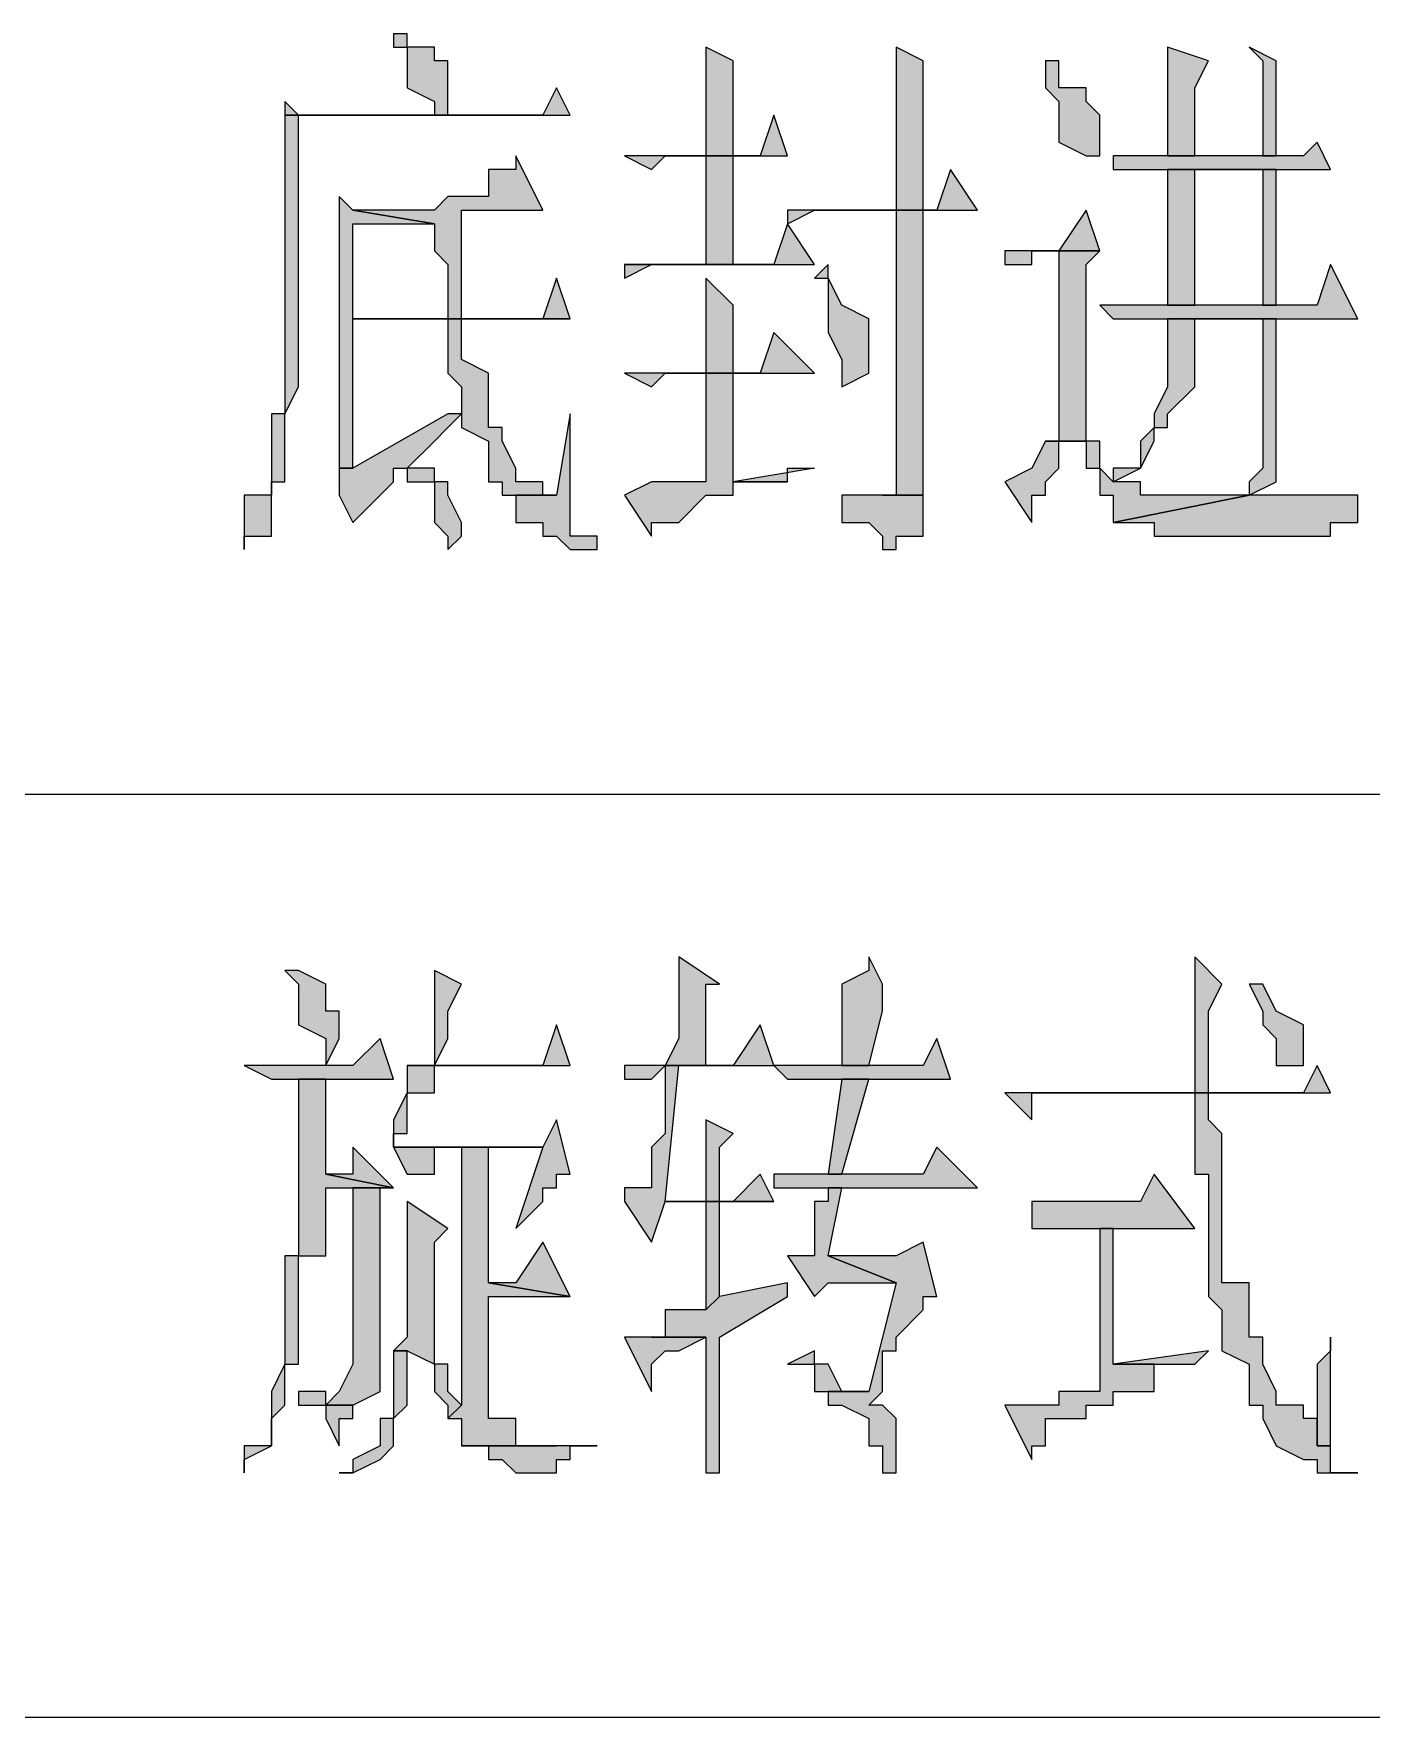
# Model space of a CAD drawing. Header units: millimetres. Extents: x 20 to 821, y 1 to 1134.
# Drawn here: x 585.09 to 602.82, y 715.82 to 738.14 of the extents above; entities that cross this region are included whole.
import ezdxf

# ---------------------------------------------------------------- set-up
doc = ezdxf.new("R2010")
doc.units = ezdxf.units.MM
doc.layers.add('1', color=7, linetype='Continuous')

msp = doc.modelspace()

# ---------------------------------------------------------------- hatches: boundary and pattern name
h = msp.add_hatch(color=0)
h.dxf.hatch_style = 2
h.paths.add_polyline_path([(589.86, 738.141732), (589.86, 737.961732), (590.04, 737.961732), (590.04, 737.421732), (590.4, 737.241732), (590.4, 737.061732), (588.6, 737.061732), (590.58, 737.061732), (590.58, 737.241732), (590.58, 737.781732), (590.4, 737.781732), (590.4, 737.961732), (590.04, 737.961732), (590.04, 738.141732)])
h = msp.add_hatch(color=0)
h.dxf.hatch_style = 2
h.paths.add_polyline_path([(594, 737.961732), (594, 736.521732), (594.36, 736.521732), (594.36, 737.781732)])
h = msp.add_hatch(color=0)
h.dxf.hatch_style = 2
h.paths.add_polyline_path([(596.52, 737.961732), (596.52, 735.801732), (596.88, 735.801732), (596.88, 737.781732)])
h = msp.add_hatch(color=0)
h.dxf.hatch_style = 2
h.paths.add_polyline_path([(600.12, 737.961732), (600.12, 736.521732), (600.48, 736.521732), (600.48, 737.421732), (600.66, 737.781732)])
h = msp.add_hatch(color=0)
h.dxf.hatch_style = 2
h.paths.add_polyline_path([(601.2, 737.961732), (601.38, 737.781732), (601.38, 736.521732), (601.56, 736.521732), (601.56, 737.781732)])
h = msp.add_hatch(color=0)
h.dxf.hatch_style = 2
h.paths.add_polyline_path([(598.5, 737.781732), (598.5, 737.421732), (598.68, 737.241732), (598.68, 736.701732), (599.04, 736.521732), (599.22, 736.521732), (599.22, 736.701732), (599.22, 737.061732), (599.04, 737.241732), (599.04, 737.421732), (598.68, 737.421732), (598.68, 737.781732)])
h = msp.add_hatch(color=0)
h.dxf.hatch_style = 2
h.paths.add_polyline_path([(592.02, 737.421732), (591.84, 737.061732), (588.42, 737.061732), (588.42, 736.701732), (588.42, 733.101732), (588.24, 733.101732), (588.24, 732.021732), (587.88, 732.021732), (587.88, 731.301732), (587.88, 731.481732), (588.24, 731.481732), (588.24, 731.661732), (588.24, 732.201732), (588.42, 732.201732), (588.42, 733.101732), (588.6, 733.461732), (588.6, 737.061732), (592.2, 737.061732)])
h = msp.add_hatch(color=0)
h.dxf.hatch_style = 2
h.paths.add_polyline_path([(588.42, 737.241732), (588.42, 737.061732), (590.58, 737.061732), (588.6, 737.061732)])
h = msp.add_hatch(color=0)
h.dxf.hatch_style = 2
h.paths.add_polyline_path([(594.9, 737.061732), (594.72, 736.521732), (592.92, 736.521732), (593.28, 736.341732), (593.46, 736.521732), (595.08, 736.521732)])
h = msp.add_hatch(color=0)
h.dxf.hatch_style = 2
h.paths.add_polyline_path([(602.1, 736.701732), (601.92, 736.521732), (599.4, 736.521732), (599.4, 736.341732), (602.28, 736.341732)])
h = msp.add_hatch(color=0)
h.dxf.hatch_style = 2
h.paths.add_polyline_path([(591.48, 736.521732), (591.48, 736.341732), (591.3, 736.341732), (591.12, 736.341732), (591.12, 735.981732), (590.58, 735.981732), (590.4, 735.801732), (589.32, 735.801732), (590.4, 735.621732), (590.4, 735.261732), (590.58, 735.081732), (590.58, 734.361732), (589.32, 734.361732), (590.76, 734.361732), (590.76, 734.541732), (590.76, 735.801732), (591.12, 735.801732), (591.84, 735.801732)])
h = msp.add_hatch(color=0)
h.dxf.hatch_style = 2
h.paths.add_polyline_path([(594, 735.081732), (594.36, 735.081732), (594.36, 736.521732), (594, 736.521732)])
h = msp.add_hatch(color=0)
h.dxf.hatch_style = 2
h.paths.add_polyline_path([(597.24, 736.341732), (597.06, 735.801732), (595.08, 735.801732), (595.08, 735.621732), (595.44, 735.801732), (597.6, 735.801732)])
h = msp.add_hatch(color=0)
h.dxf.hatch_style = 2
h.paths.add_polyline_path([(600.12, 736.341732), (600.12, 734.541732), (600.48, 734.541732), (600.48, 736.341732), (601.38, 736.341732)])
h = msp.add_hatch(color=0)
h.dxf.hatch_style = 2
h.paths.add_polyline_path([(601.56, 736.341732), (600.12, 736.341732), (601.38, 736.341732), (601.38, 734.541732), (601.56, 734.541732)])
h = msp.add_hatch(color=0)
h.dxf.hatch_style = 2
h.paths.add_polyline_path([(589.14, 735.981732), (589.14, 732.381732), (589.32, 732.381732), (589.32, 734.361732), (590.58, 734.361732), (592.2, 734.361732), (590.76, 734.361732), (589.32, 734.361732), (589.32, 735.621732), (590.4, 735.621732), (589.32, 735.801732)])
h = msp.add_hatch(color=0)
h.dxf.hatch_style = 2
h.paths.add_polyline_path([(596.88, 735.801732), (596.52, 735.801732), (596.52, 732.201732), (596.52, 732.021732), (596.34, 732.021732), (596.88, 732.021732)])
h = msp.add_hatch(color=0)
h.dxf.hatch_style = 2
h.paths.add_polyline_path([(599.04, 735.801732), (598.68, 735.261732), (597.96, 735.261732), (597.96, 735.081732), (598.32, 735.081732), (598.32, 735.261732), (599.22, 735.261732)])
h = msp.add_hatch(color=0)
h.dxf.hatch_style = 2
h.paths.add_polyline_path([(595.08, 735.621732), (594.9, 735.081732), (592.92, 735.081732), (593.46, 735.081732), (595.44, 735.081732)])
h = msp.add_hatch(color=0)
h.dxf.hatch_style = 2
h.paths.add_polyline_path([(599.22, 735.261732), (598.68, 735.261732), (598.68, 732.921732), (598.68, 732.741732), (598.5, 732.741732), (599.04, 732.741732), (599.04, 732.381732), (599.22, 732.381732), (599.22, 732.201732), (599.22, 732.021732), (599.4, 732.021732), (599.4, 731.661732), (601.2, 732.021732), (600.12, 732.021732), (599.76, 732.021732), (599.76, 732.201732), (599.4, 732.201732), (599.22, 732.381732), (599.22, 732.741732), (599.04, 732.741732), (599.04, 735.081732)])
h = msp.add_hatch(color=0)
h.dxf.hatch_style = 2
h.paths.add_polyline_path([(592.92, 735.081732), (592.92, 734.901732), (593.28, 735.081732), (593.46, 735.081732)])
h = msp.add_hatch(color=0)
h.dxf.hatch_style = 2
h.paths.add_polyline_path([(595.62, 735.081732), (595.44, 734.901732), (595.62, 734.901732), (595.62, 734.541732), (595.62, 734.181732), (595.8, 733.821732), (595.8, 733.461732), (596.16, 733.641732), (596.16, 734.361732), (595.8, 734.541732), (595.62, 734.901732)])
h = msp.add_hatch(color=0)
h.dxf.hatch_style = 2
h.paths.add_polyline_path([(602.28, 735.081732), (602.1, 734.541732), (599.22, 734.541732), (599.4, 734.361732), (602.64, 734.361732)])
h = msp.add_hatch(color=0)
h.dxf.hatch_style = 2
h.paths.add_polyline_path([(592.02, 734.901732), (591.84, 734.361732), (590.76, 734.361732), (592.2, 734.361732)])
h = msp.add_hatch(color=0)
h.dxf.hatch_style = 2
h.paths.add_polyline_path([(594, 734.901732), (594, 733.641732), (594.36, 733.641732), (594.36, 734.541732)])
h = msp.add_hatch(color=0)
h.dxf.hatch_style = 2
h.paths.add_polyline_path([(590.76, 734.361732), (590.58, 734.361732), (590.58, 734.181732), (590.58, 733.641732), (590.76, 733.461732), (590.76, 732.921732), (591.12, 732.741732), (591.12, 732.201732), (591.3, 732.201732), (591.3, 732.021732), (591.48, 732.021732), (592.02, 732.021732), (591.84, 732.021732), (591.84, 732.201732), (591.48, 732.201732), (591.48, 732.381732), (591.3, 732.741732), (591.3, 732.921732), (591.12, 732.921732), (591.12, 733.641732), (590.76, 733.821732)])
h = msp.add_hatch(color=0)
h.dxf.hatch_style = 2
h.paths.add_polyline_path([(600.12, 734.361732), (600.12, 733.461732), (599.94, 733.101732), (599.94, 732.921732), (599.76, 732.741732), (599.76, 732.381732), (599.4, 732.381732), (599.4, 732.201732), (599.76, 732.381732), (599.94, 732.741732), (599.94, 732.921732), (600.12, 732.921732), (600.12, 733.101732), (600.48, 733.461732), (600.48, 734.361732), (601.38, 734.361732)])
h = msp.add_hatch(color=0)
h.dxf.hatch_style = 2
h.paths.add_polyline_path([(601.56, 734.361732), (600.12, 734.361732), (601.38, 734.361732), (601.38, 732.381732), (601.2, 732.201732), (601.2, 732.021732), (601.56, 732.201732), (601.56, 733.101732), (601.56, 733.461732)])
h = msp.add_hatch(color=0)
h.dxf.hatch_style = 2
h.paths.add_polyline_path([(594.9, 734.181732), (594.72, 733.641732), (592.92, 733.641732), (593.28, 733.461732), (593.46, 733.641732), (595.44, 733.641732)])
h = msp.add_hatch(color=0)
h.dxf.hatch_style = 2
h.paths.add_polyline_path([(594.36, 733.641732), (594, 733.641732), (594, 732.201732), (593.28, 732.201732), (592.92, 732.021732), (593.28, 731.481732), (593.28, 731.661732), (593.46, 731.661732), (593.64, 731.661732), (594, 732.021732), (594.36, 732.021732), (594.36, 732.201732), (595.08, 732.201732), (594.36, 732.201732)])
h = msp.add_hatch(color=0)
h.dxf.hatch_style = 2
h.paths.add_polyline_path([(590.58, 733.101732), (589.32, 732.381732), (589.14, 732.381732), (589.14, 732.201732), (589.14, 732.021732), (589.32, 731.661732), (589.68, 732.021732), (589.86, 732.201732), (589.86, 732.381732), (590.04, 732.381732), (590.4, 732.741732), (590.58, 732.921732), (590.76, 733.101732)])
h = msp.add_hatch(color=0)
h.dxf.hatch_style = 2
h.paths.add_polyline_path([(592.2, 733.101732), (592.02, 732.021732), (591.48, 732.021732), (591.48, 731.661732), (591.84, 731.661732), (591.84, 731.481732), (592.02, 731.481732), (592.2, 731.301732), (592.56, 731.301732), (592.56, 731.481732), (592.2, 731.481732), (592.2, 731.661732), (592.2, 732.921732)])
h = msp.add_hatch(color=0)
h.dxf.hatch_style = 2
h.paths.add_polyline_path([(598.5, 732.741732), (598.32, 732.381732), (597.96, 732.201732), (598.32, 731.661732), (598.32, 732.021732), (598.5, 732.021732), (598.5, 732.201732), (598.68, 732.381732), (598.68, 732.741732), (599.04, 732.741732)])
h = msp.add_hatch(color=0)
h.dxf.hatch_style = 2
h.paths.add_polyline_path([(590.04, 732.381732), (590.04, 732.201732), (590.4, 732.201732), (590.4, 731.661732), (590.58, 731.481732), (590.58, 731.301732), (590.76, 731.481732), (590.76, 731.661732), (590.58, 732.021732), (590.58, 732.201732), (590.4, 732.201732), (590.4, 732.381732)])
h = msp.add_hatch(color=0)
h.dxf.hatch_style = 2
h.paths.add_polyline_path([(595.44, 732.381732), (594.36, 732.201732), (595.08, 732.201732), (595.08, 732.381732)])
h = msp.add_hatch(color=0)
h.dxf.hatch_style = 2
h.paths.add_polyline_path([(595.8, 732.021732), (595.8, 731.661732), (596.16, 731.661732), (596.34, 731.481732), (596.34, 731.301732), (596.52, 731.301732), (596.52, 731.481732), (596.88, 731.481732), (596.88, 732.021732), (596.34, 732.021732)])
h = msp.add_hatch(color=0)
h.dxf.hatch_style = 2
h.paths.add_polyline_path([(602.64, 732.021732), (601.2, 732.021732), (599.4, 731.661732), (599.94, 731.661732), (599.94, 731.481732), (600.66, 731.481732), (602.28, 731.481732), (602.28, 731.661732), (602.64, 731.661732)])
h = msp.add_hatch(color=0)
h.dxf.hatch_style = 2
h.paths.add_polyline_path([(593.64, 725.901732), (593.64, 724.821732), (593.46, 724.461732), (594, 724.461732), (594, 724.821732), (594, 725.541732), (594.18, 725.541732)])
h = msp.add_hatch(color=0)
h.dxf.hatch_style = 2
h.paths.add_polyline_path([(596.16, 725.901732), (596.16, 725.721732), (595.8, 725.541732), (595.8, 724.461732), (596.16, 724.461732), (596.34, 725.181732), (596.34, 725.541732)])
h = msp.add_hatch(color=0)
h.dxf.hatch_style = 2
h.paths.add_polyline_path([(600.48, 725.901732), (600.48, 724.101732), (600.66, 724.101732), (600.66, 725.181732), (600.84, 725.541732)])
h = msp.add_hatch(color=0)
h.dxf.hatch_style = 2
h.paths.add_polyline_path([(588.6, 725.721732), (588.42, 725.721732), (588.6, 725.541732), (588.6, 725.001732), (588.96, 724.821732), (588.96, 724.461732), (589.14, 724.821732), (589.14, 725.181732), (588.96, 725.181732), (588.96, 725.541732)])
h = msp.add_hatch(color=0)
h.dxf.hatch_style = 2
h.paths.add_polyline_path([(590.4, 725.721732), (590.4, 724.461732), (590.04, 724.461732), (590.4, 724.461732), (590.58, 724.821732), (590.58, 725.181732), (590.76, 725.541732)])
h = msp.add_hatch(color=0)
h.dxf.hatch_style = 2
h.paths.add_polyline_path([(601.2, 725.541732), (601.38, 725.181732), (601.38, 725.001732), (601.56, 724.821732), (601.56, 724.461732), (601.92, 724.461732), (601.92, 725.001732), (601.56, 725.181732), (601.38, 725.541732)])
h = msp.add_hatch(color=0)
h.dxf.hatch_style = 2
h.paths.add_polyline_path([(592.02, 725.001732), (591.84, 724.461732), (590.04, 724.461732), (590.04, 724.281732), (590.04, 724.101732), (589.86, 723.741732), (589.86, 723.381732), (589.86, 723.561732), (590.04, 723.561732), (590.04, 723.741732), (590.04, 724.101732), (590.4, 724.101732), (590.4, 724.461732), (592.2, 724.461732)])
h = msp.add_hatch(color=0)
h.dxf.hatch_style = 2
h.paths.add_polyline_path([(594.72, 725.001732), (594.36, 724.461732), (592.92, 724.461732), (592.92, 724.281732), (593.28, 724.281732), (593.46, 724.461732), (594.9, 724.461732)])
h = msp.add_hatch(color=0)
h.dxf.hatch_style = 2
h.paths.add_polyline_path([(589.68, 724.821732), (589.32, 724.461732), (587.88, 724.461732), (588.24, 724.281732), (589.86, 724.281732)])
h = msp.add_hatch(color=0)
h.dxf.hatch_style = 2
h.paths.add_polyline_path([(597.06, 724.821732), (596.88, 724.461732), (594.9, 724.461732), (595.08, 724.281732), (597.24, 724.281732)])
h = msp.add_hatch(color=0)
h.dxf.hatch_style = 2
h.paths.add_polyline_path([(593.64, 724.461732), (593.46, 724.461732), (593.46, 724.281732), (593.46, 723.561732), (593.28, 723.381732), (593.28, 722.841732), (592.92, 722.841732), (592.92, 722.661732), (593.28, 722.121732), (593.46, 722.661732), (594.9, 722.661732), (593.46, 722.661732)])
h = msp.add_hatch(color=0)
h.dxf.hatch_style = 2
h.paths.add_polyline_path([(602.1, 724.461732), (601.92, 724.101732), (597.96, 724.101732), (598.32, 723.741732), (598.32, 724.101732), (598.5, 724.101732), (602.28, 724.101732)])
h = msp.add_hatch(color=0)
h.dxf.hatch_style = 2
h.paths.add_polyline_path([(588.96, 724.281732), (588.6, 724.281732), (588.6, 722.301732), (588.6, 721.941732), (588.42, 721.941732), (588.42, 720.501732), (588.24, 720.141732), (588.24, 719.421732), (587.88, 719.421732), (587.88, 719.241732), (587.88, 719.061732), (587.88, 719.241732), (588.24, 719.421732), (588.24, 719.781732), (588.42, 719.961732), (588.42, 720.501732), (588.6, 720.501732), (588.6, 721.941732), (588.96, 721.941732), (588.96, 722.841732), (589.32, 722.841732), (589.86, 722.841732), (588.96, 723.021732)])
h = msp.add_hatch(color=0)
h.dxf.hatch_style = 2
h.paths.add_polyline_path([(596.16, 724.281732), (595.8, 724.281732), (595.62, 723.021732), (595.8, 723.021732)])
h = msp.add_hatch(color=0)
h.dxf.hatch_style = 2
h.paths.add_polyline_path([(600.66, 724.101732), (600.48, 724.101732), (600.48, 723.741732), (600.48, 723.021732), (600.66, 723.021732), (600.66, 721.401732), (600.84, 721.221732), (600.84, 720.681732), (601.2, 720.501732), (601.2, 720.141732), (601.2, 719.961732), (601.38, 719.961732), (601.38, 719.781732), (601.56, 719.421732), (601.92, 719.241732), (602.1, 719.241732), (602.1, 719.061732), (602.64, 719.061732), (602.28, 719.061732), (602.28, 719.421732), (602.1, 719.421732), (602.1, 719.781732), (601.92, 719.781732), (601.92, 719.961732), (601.56, 719.961732), (601.56, 720.141732), (601.38, 720.501732), (601.38, 720.861732), (601.2, 720.861732), (601.2, 721.581732), (600.84, 721.581732), (600.84, 723.561732), (600.66, 723.741732)])
h = msp.add_hatch(color=0)
h.dxf.hatch_style = 2
h.paths.add_polyline_path([(592.02, 723.741732), (591.84, 723.381732), (589.86, 723.381732), (591.84, 723.381732), (591.48, 722.301732), (591.84, 722.661732), (591.84, 722.841732), (592.02, 722.841732), (592.02, 723.021732), (592.2, 723.021732)])
h = msp.add_hatch(color=0)
h.dxf.hatch_style = 2
h.paths.add_polyline_path([(594, 723.741732), (594, 722.661732), (594.18, 722.661732), (594.18, 723.381732), (594.36, 723.561732)])
h = msp.add_hatch(color=0)
h.dxf.hatch_style = 2
h.paths.add_polyline_path([(589.32, 723.381732), (589.32, 723.021732), (588.96, 723.021732), (589.86, 722.841732)])
h = msp.add_hatch(color=0)
h.dxf.hatch_style = 2
h.paths.add_polyline_path([(589.86, 723.381732), (590.04, 723.021732), (590.4, 723.021732), (590.4, 723.381732), (591.84, 723.381732)])
h = msp.add_hatch(color=0)
h.dxf.hatch_style = 2
h.paths.add_polyline_path([(591.12, 723.381732), (590.76, 723.381732), (590.76, 719.961732), (590.58, 719.781732), (590.76, 719.781732), (590.76, 719.421732), (592.02, 719.421732), (591.84, 719.421732), (591.48, 719.421732), (591.48, 719.781732), (591.12, 719.781732), (591.12, 721.401732), (592.2, 721.401732), (591.12, 721.581732)])
h = msp.add_hatch(color=0)
h.dxf.hatch_style = 2
h.paths.add_polyline_path([(597.06, 723.381732), (596.88, 723.021732), (594.9, 723.021732), (594.9, 722.841732), (597.6, 722.841732)])
h = msp.add_hatch(color=0)
h.dxf.hatch_style = 2
h.paths.add_polyline_path([(594.72, 723.021732), (594.36, 722.661732), (593.46, 722.661732), (594.9, 722.661732)])
h = msp.add_hatch(color=0)
h.dxf.hatch_style = 2
h.paths.add_polyline_path([(599.94, 723.021732), (599.76, 722.661732), (598.32, 722.661732), (598.32, 722.301732), (600.48, 722.301732)])
h = msp.add_hatch(color=0)
h.dxf.hatch_style = 2
h.paths.add_polyline_path([(589.86, 722.841732), (589.32, 722.841732), (589.32, 722.661732), (589.32, 720.501732), (589.14, 720.141732), (588.96, 719.961732), (589.32, 719.961732), (589.68, 720.141732), (589.68, 720.501732), (589.68, 722.841732)])
h = msp.add_hatch(color=0)
h.dxf.hatch_style = 2
h.paths.add_polyline_path([(595.8, 722.841732), (595.62, 722.841732), (595.62, 722.661732), (595.44, 722.661732), (595.44, 722.301732), (595.44, 721.941732), (595.08, 721.941732), (595.44, 721.401732), (595.62, 721.581732), (596.52, 721.581732), (595.62, 721.941732)])
h = msp.add_hatch(color=0)
h.dxf.hatch_style = 2
h.paths.add_polyline_path([(590.04, 722.661732), (590.04, 720.861732), (589.86, 720.681732), (590.04, 720.681732), (590.4, 720.501732), (590.4, 720.141732), (590.58, 719.961732), (590.58, 719.781732), (590.76, 719.961732), (590.58, 720.141732), (590.58, 720.501732), (590.4, 720.501732), (590.4, 720.681732), (590.4, 722.121732), (590.58, 722.301732)])
h = msp.add_hatch(color=0)
h.dxf.hatch_style = 2
h.paths.add_polyline_path([(594.18, 722.661732), (594, 722.661732), (594, 721.221732), (594.18, 721.401732)])
h = msp.add_hatch(color=0)
h.dxf.hatch_style = 2
h.paths.add_polyline_path([(599.4, 722.301732), (599.22, 722.301732), (599.22, 720.141732), (598.68, 720.141732), (598.68, 719.961732), (597.96, 719.961732), (598.32, 719.241732), (598.32, 719.421732), (598.5, 719.421732), (598.5, 719.781732), (598.68, 719.781732), (599.04, 719.781732), (599.04, 719.961732), (599.22, 719.961732), (599.4, 719.961732), (599.4, 720.141732), (599.94, 720.141732), (599.94, 720.501732), (599.4, 720.501732)])
h = msp.add_hatch(color=0)
h.dxf.hatch_style = 2
h.paths.add_polyline_path([(591.84, 722.121732), (591.48, 721.581732), (591.12, 721.581732), (592.2, 721.401732)])
h = msp.add_hatch(color=0)
h.dxf.hatch_style = 2
h.paths.add_polyline_path([(596.88, 722.121732), (596.52, 721.941732), (595.62, 721.941732), (596.52, 721.581732), (596.16, 720.141732), (595.62, 720.141732), (595.62, 719.961732), (595.8, 719.961732), (596.16, 719.781732), (596.16, 719.421732), (596.34, 719.421732), (596.34, 719.061732), (596.52, 719.061732), (596.52, 719.781732), (596.34, 719.961732), (596.16, 719.961732), (596.34, 720.141732), (596.34, 720.681732), (596.52, 720.681732), (596.52, 720.861732), (596.88, 721.221732), (596.88, 721.401732), (597.06, 721.401732)])
h = msp.add_hatch(color=0)
h.dxf.hatch_style = 2
h.paths.add_polyline_path([(595.08, 721.581732), (594.18, 721.401732), (594, 721.221732), (593.46, 721.221732), (593.46, 720.861732), (593.28, 720.861732), (594, 720.861732), (594, 719.061732), (594.18, 719.061732), (594.18, 719.241732), (594.18, 720.861732), (595.08, 721.401732)])
h = msp.add_hatch(color=0)
h.dxf.hatch_style = 2
h.paths.add_polyline_path([(593.28, 720.861732), (592.92, 720.861732), (593.28, 720.141732), (593.28, 720.501732), (593.46, 720.681732), (593.64, 720.681732), (594, 720.861732)])
h = msp.add_hatch(color=0)
h.dxf.hatch_style = 2
h.paths.add_polyline_path([(602.28, 720.861732), (602.28, 720.681732), (602.1, 720.501732), (602.1, 719.421732), (602.28, 719.421732)])
h = msp.add_hatch(color=0)
h.dxf.hatch_style = 2
h.paths.add_polyline_path([(589.86, 720.681732), (589.86, 719.781732), (589.68, 719.781732), (589.68, 719.421732), (589.32, 719.241732), (589.32, 719.061732), (589.14, 719.061732), (589.32, 719.061732), (589.68, 719.241732), (589.86, 719.421732), (589.86, 719.781732), (590.04, 719.961732), (590.04, 720.141732), (590.04, 720.681732)])
h = msp.add_hatch(color=0)
h.dxf.hatch_style = 2
h.paths.add_polyline_path([(595.44, 720.681732), (595.08, 720.501732), (595.44, 720.501732), (595.44, 720.141732), (596.16, 720.141732), (595.8, 720.141732), (595.62, 720.501732), (595.44, 720.501732)])
h = msp.add_hatch(color=0)
h.dxf.hatch_style = 2
h.paths.add_polyline_path([(600.66, 720.681732), (599.4, 720.501732), (600.48, 720.501732)])
h = msp.add_hatch(color=0)
h.dxf.hatch_style = 2
h.paths.add_polyline_path([(588.6, 720.141732), (588.6, 719.961732), (588.96, 719.961732), (588.96, 719.781732), (589.14, 719.421732), (589.14, 719.781732), (589.32, 719.781732), (589.32, 719.961732), (588.96, 719.961732), (588.96, 720.141732)])
h = msp.add_hatch(color=0)
h.dxf.hatch_style = 2
h.paths.add_polyline_path([(592.56, 719.421732), (590.76, 719.421732), (591.12, 719.421732), (591.12, 719.241732), (591.3, 719.241732), (591.48, 719.061732), (592.02, 719.061732), (592.02, 719.241732), (592.2, 719.241732), (592.2, 719.421732)])

# ---------------------------------------------------------------- linework, layer by layer
at = {"layer": '1', "color": 0, "lineweight": 5}
for points in [[(589.86, 738.141732), (589.86, 737.961732), (590.04, 737.961732), (590.04, 737.421732), (590.4, 737.241732), (590.4, 737.061732), (588.6, 737.061732), (590.58, 737.061732), (590.58, 737.241732), (590.58, 737.781732), (590.4, 737.781732), (590.4, 737.961732), (590.04, 737.961732), (590.04, 738.141732), (589.86, 738.141732)], [(594, 737.961732), (594, 736.521732), (594.36, 736.521732), (594.36, 737.781732), (594, 737.961732)], [(596.52, 737.961732), (596.52, 735.801732), (596.88, 735.801732), (596.88, 737.781732), (596.52, 737.961732)], [(600.12, 737.961732), (600.12, 736.521732), (600.48, 736.521732), (600.48, 737.421732), (600.66, 737.781732), (600.12, 737.961732)], [(601.2, 737.961732), (601.38, 737.781732), (601.38, 736.521732), (601.56, 736.521732), (601.56, 737.781732), (601.2, 737.961732)], [(598.5, 737.781732), (598.5, 737.421732), (598.68, 737.241732), (598.68, 736.701732), (599.04, 736.521732), (599.22, 736.521732), (599.22, 736.701732), (599.22, 737.061732), (599.04, 737.241732), (599.04, 737.421732), (598.68, 737.421732), (598.68, 737.781732), (598.5, 737.781732)], [(592.02, 737.421732), (591.84, 737.061732), (588.42, 737.061732), (588.42, 736.701732), (588.42, 733.101732), (588.24, 733.101732), (588.24, 732.021732), (587.88, 732.021732), (587.88, 731.301732), (587.88, 731.481732), (588.24, 731.481732), (588.24, 731.661732), (588.24, 732.201732), (588.42, 732.201732), (588.42, 733.101732), (588.6, 733.461732), (588.6, 737.061732), (592.2, 737.061732), (592.02, 737.421732)], [(588.42, 737.241732), (588.42, 737.061732), (590.58, 737.061732), (588.6, 737.061732), (588.42, 737.241732)], [(594.9, 737.061732), (594.72, 736.521732), (592.92, 736.521732), (593.28, 736.341732), (593.46, 736.521732), (595.08, 736.521732), (594.9, 737.061732)], [(602.1, 736.701732), (601.92, 736.521732), (599.4, 736.521732), (599.4, 736.341732), (602.28, 736.341732), (602.1, 736.701732)], [(591.48, 736.521732), (591.48, 736.341732), (591.3, 736.341732), (591.12, 736.341732), (591.12, 735.981732), (590.58, 735.981732), (590.4, 735.801732), (589.32, 735.801732), (590.4, 735.621732), (590.4, 735.261732), (590.58, 735.081732), (590.58, 735.081732), (590.58, 734.361732), (589.32, 734.361732), (590.76, 734.361732), (590.76, 734.541732), (590.76, 735.801732), (591.12, 735.801732), (591.84, 735.801732), (591.48, 736.521732)], [(594, 735.081732), (594.36, 735.081732), (594.36, 736.521732), (594, 736.521732), (594, 735.081732)], [(597.24, 736.341732), (597.06, 735.801732), (595.08, 735.801732), (595.08, 735.621732), (595.44, 735.801732), (597.6, 735.801732), (597.24, 736.341732)], [(600.12, 736.341732), (600.12, 734.541732), (600.48, 734.541732), (600.48, 736.341732), (601.38, 736.341732), (600.12, 736.341732)], [(601.56, 736.341732), (600.12, 736.341732), (601.38, 736.341732), (601.38, 734.541732), (601.56, 734.541732), (601.56, 736.341732)], [(589.14, 735.981732), (589.14, 732.381732), (589.32, 732.381732), (589.32, 734.361732), (590.58, 734.361732), (592.2, 734.361732), (590.76, 734.361732), (589.32, 734.361732), (589.32, 735.621732), (590.4, 735.621732), (589.32, 735.801732), (589.14, 735.981732)], [(596.88, 735.801732), (596.52, 735.801732), (596.52, 732.201732), (596.52, 732.021732), (596.34, 732.021732), (596.88, 732.021732), (596.88, 735.801732)], [(599.04, 735.801732), (598.68, 735.261732), (597.96, 735.261732), (597.96, 735.081732), (598.32, 735.081732), (598.32, 735.261732), (599.22, 735.261732), (599.04, 735.801732)], [(595.08, 735.621732), (594.9, 735.081732), (592.92, 735.081732), (593.46, 735.081732), (595.44, 735.081732), (595.08, 735.621732)], [(599.22, 735.261732), (598.68, 735.261732), (598.68, 732.921732), (598.68, 732.741732), (598.5, 732.741732), (599.04, 732.741732), (599.04, 732.381732), (599.22, 732.381732), (599.22, 732.201732), (599.22, 732.021732), (599.4, 732.021732), (599.4, 731.661732), (601.2, 732.021732), (600.12, 732.021732), (600.12, 732.021732), (599.76, 732.021732), (599.76, 732.201732), (599.4, 732.201732), (599.22, 732.381732), (599.22, 732.741732), (599.04, 732.741732), (599.04, 735.081732), (599.22, 735.261732)], [(592.92, 735.081732), (592.92, 734.901732), (593.28, 735.081732), (593.46, 735.081732), (592.92, 735.081732)], [(595.62, 735.081732), (595.44, 734.901732), (595.62, 734.901732), (595.62, 734.541732), (595.62, 734.181732), (595.8, 733.821732), (595.8, 733.461732), (596.16, 733.641732), (596.16, 734.361732), (595.8, 734.541732), (595.62, 734.901732), (595.62, 734.901732), (595.62, 735.081732)], [(602.28, 735.081732), (602.1, 734.541732), (599.22, 734.541732), (599.4, 734.361732), (602.64, 734.361732), (602.28, 735.081732)], [(592.02, 734.901732), (591.84, 734.361732), (590.76, 734.361732), (592.2, 734.361732), (592.02, 734.901732)], [(594, 734.901732), (594, 733.641732), (594.36, 733.641732), (594.36, 734.541732), (594, 734.901732)], [(590.76, 734.361732), (590.58, 734.361732), (590.58, 734.181732), (590.58, 733.641732), (590.76, 733.461732), (590.76, 732.921732), (591.12, 732.741732), (591.12, 732.201732), (591.3, 732.201732), (591.3, 732.021732), (591.48, 732.021732), (592.02, 732.021732), (591.84, 732.021732), (591.84, 732.201732), (591.48, 732.201732), (591.48, 732.381732), (591.3, 732.741732), (591.3, 732.921732), (591.12, 732.921732), (591.12, 733.641732), (590.76, 733.821732), (590.76, 734.361732)], [(600.12, 734.361732), (600.12, 733.461732), (599.94, 733.101732), (599.94, 732.921732), (599.76, 732.741732), (599.76, 732.381732), (599.4, 732.381732), (599.4, 732.201732), (599.76, 732.381732), (599.94, 732.741732), (599.94, 732.921732), (600.12, 732.921732), (600.12, 733.101732), (600.48, 733.461732), (600.48, 734.361732), (601.38, 734.361732), (600.12, 734.361732)], [(601.56, 734.361732), (600.12, 734.361732), (601.38, 734.361732), (601.38, 732.381732), (601.2, 732.201732), (601.2, 732.021732), (601.56, 732.201732), (601.56, 733.101732), (601.56, 733.461732), (601.56, 734.361732)], [(594.9, 734.181732), (594.72, 733.641732), (592.92, 733.641732), (593.28, 733.461732), (593.46, 733.641732), (595.44, 733.641732), (594.9, 734.181732)], [(594.36, 733.641732), (594, 733.641732), (594, 732.201732), (593.28, 732.201732), (592.92, 732.021732), (593.28, 731.481732), (593.28, 731.661732), (593.46, 731.661732), (593.64, 731.661732), (594, 732.021732), (594.36, 732.021732), (594.36, 732.201732), (595.08, 732.201732), (594.36, 732.201732), (594.36, 733.641732)], [(590.58, 733.101732), (589.32, 732.381732), (589.14, 732.381732), (589.14, 732.201732), (589.14, 732.021732), (589.32, 731.661732), (589.68, 732.021732), (589.86, 732.201732), (589.86, 732.381732), (590.04, 732.381732), (590.4, 732.741732), (590.58, 732.921732), (590.76, 733.101732), (590.58, 733.101732)], [(592.2, 733.101732), (592.02, 732.021732), (591.48, 732.021732), (591.48, 731.661732), (591.84, 731.661732), (591.84, 731.481732), (592.02, 731.481732), (592.2, 731.301732), (592.56, 731.301732), (592.56, 731.481732), (592.2, 731.481732), (592.2, 731.661732), (592.2, 732.921732), (592.2, 733.101732)], [(598.5, 732.741732), (598.32, 732.381732), (597.96, 732.201732), (598.32, 731.661732), (598.32, 732.021732), (598.5, 732.021732), (598.5, 732.201732), (598.68, 732.381732), (598.68, 732.741732), (599.04, 732.741732), (598.5, 732.741732)], [(590.04, 732.381732), (590.04, 732.201732), (590.4, 732.201732), (590.4, 731.661732), (590.58, 731.481732), (590.58, 731.301732), (590.76, 731.481732), (590.76, 731.661732), (590.58, 732.021732), (590.58, 732.201732), (590.4, 732.201732), (590.4, 732.381732), (590.04, 732.381732)], [(595.44, 732.381732), (594.36, 732.201732), (595.08, 732.201732), (595.08, 732.381732), (595.44, 732.381732)], [(595.8, 732.021732), (595.8, 731.661732), (596.16, 731.661732), (596.34, 731.481732), (596.34, 731.301732), (596.52, 731.301732), (596.52, 731.481732), (596.88, 731.481732), (596.88, 732.021732), (596.34, 732.021732), (595.8, 732.021732)], [(602.64, 732.021732), (601.2, 732.021732), (599.4, 731.661732), (599.94, 731.661732), (599.94, 731.481732), (600.66, 731.481732), (600.66, 731.481732), (602.28, 731.481732), (602.28, 731.661732), (602.64, 731.661732), (602.64, 732.021732)], [(593.64, 725.901732), (593.64, 724.821732), (593.46, 724.461732), (594, 724.461732), (594, 724.821732), (594, 725.541732), (594.18, 725.541732), (593.64, 725.901732)], [(596.16, 725.901732), (596.16, 725.721732), (595.8, 725.541732), (595.8, 724.461732), (596.16, 724.461732), (596.34, 725.181732), (596.34, 725.541732), (596.16, 725.901732)], [(600.48, 725.901732), (600.48, 724.101732), (600.66, 724.101732), (600.66, 725.181732), (600.84, 725.541732), (600.48, 725.901732)], [(588.6, 725.721732), (588.42, 725.721732), (588.6, 725.541732), (588.6, 725.001732), (588.96, 724.821732), (588.96, 724.461732), (589.14, 724.821732), (589.14, 725.181732), (588.96, 725.181732), (588.96, 725.541732), (588.6, 725.721732)], [(590.4, 725.721732), (590.4, 724.461732), (590.04, 724.461732), (590.4, 724.461732), (590.58, 724.821732), (590.58, 725.181732), (590.76, 725.541732), (590.4, 725.721732)], [(601.2, 725.541732), (601.38, 725.181732), (601.38, 725.001732), (601.56, 724.821732), (601.56, 724.461732), (601.92, 724.461732), (601.92, 725.001732), (601.56, 725.181732), (601.38, 725.541732), (601.2, 725.541732)], [(592.02, 725.001732), (591.84, 724.461732), (590.04, 724.461732), (590.04, 724.281732), (590.04, 724.101732), (589.86, 723.741732), (589.86, 723.381732), (589.86, 723.561732), (590.04, 723.561732), (590.04, 723.741732), (590.04, 724.101732), (590.4, 724.101732), (590.4, 724.461732), (592.2, 724.461732), (592.02, 725.001732)], [(594.72, 725.001732), (594.36, 724.461732), (592.92, 724.461732), (592.92, 724.281732), (593.28, 724.281732), (593.46, 724.461732), (594.9, 724.461732), (594.72, 725.001732)], [(589.68, 724.821732), (589.32, 724.461732), (587.88, 724.461732), (588.24, 724.281732), (589.86, 724.281732), (589.68, 724.821732)], [(597.06, 724.821732), (596.88, 724.461732), (594.9, 724.461732), (595.08, 724.281732), (597.24, 724.281732), (597.06, 724.821732)], [(593.64, 724.461732), (593.46, 724.461732), (593.46, 724.281732), (593.46, 723.561732), (593.28, 723.381732), (593.28, 722.841732), (592.92, 722.841732), (592.92, 722.661732), (593.28, 722.121732), (593.46, 722.661732), (594.9, 722.661732), (593.46, 722.661732), (593.64, 724.461732)], [(602.1, 724.461732), (601.92, 724.101732), (597.96, 724.101732), (598.32, 723.741732), (598.32, 724.101732), (598.5, 724.101732), (602.28, 724.101732), (602.1, 724.461732)], [(588.96, 724.281732), (588.6, 724.281732), (588.6, 722.301732), (588.6, 721.941732), (588.42, 721.941732), (588.42, 720.501732), (588.24, 720.141732), (588.24, 719.421732), (587.88, 719.421732), (587.88, 719.241732), (587.88, 719.061732), (587.88, 719.241732), (588.24, 719.421732), (588.24, 719.781732), (588.42, 719.961732), (588.42, 720.501732), (588.6, 720.501732), (588.6, 721.941732), (588.96, 721.941732), (588.96, 722.841732), (589.32, 722.841732), (589.86, 722.841732), (588.96, 723.021732), (588.96, 724.281732)], [(596.16, 724.281732), (595.8, 724.281732), (595.62, 723.021732), (595.8, 723.021732), (596.16, 724.281732)], [(600.66, 724.101732), (600.48, 724.101732), (600.48, 723.741732), (600.48, 723.021732), (600.66, 723.021732), (600.66, 721.401732), (600.84, 721.221732), (600.84, 720.681732), (601.2, 720.501732), (601.2, 720.141732), (601.2, 720.141732), (601.2, 719.961732), (601.38, 719.961732), (601.38, 719.781732), (601.56, 719.421732), (601.92, 719.241732), (602.1, 719.241732), (602.1, 719.061732), (602.64, 719.061732), (602.28, 719.061732), (602.28, 719.421732), (602.1, 719.421732), (602.1, 719.781732), (601.92, 719.781732), (601.92, 719.961732), (601.56, 719.961732), (601.56, 720.141732), (601.38, 720.501732), (601.38, 720.861732), (601.2, 720.861732), (601.2, 721.581732), (600.84, 721.581732), (600.84, 723.561732), (600.66, 723.741732), (600.66, 724.101732)], [(592.02, 723.741732), (591.84, 723.381732), (589.86, 723.381732), (591.84, 723.381732), (591.48, 722.301732), (591.84, 722.661732), (591.84, 722.841732), (592.02, 722.841732), (592.02, 723.021732), (592.2, 723.021732), (592.02, 723.741732)], [(594, 723.741732), (594, 722.661732), (594.18, 722.661732), (594.18, 723.381732), (594.36, 723.561732), (594, 723.741732)], [(589.32, 723.381732), (589.32, 723.021732), (588.96, 723.021732), (589.86, 722.841732), (589.32, 723.381732)], [(589.86, 723.381732), (590.04, 723.021732), (590.4, 723.021732), (590.4, 723.381732), (591.84, 723.381732), (589.86, 723.381732)], [(591.12, 723.381732), (590.76, 723.381732), (590.76, 719.961732), (590.58, 719.781732), (590.76, 719.781732), (590.76, 719.421732), (592.02, 719.421732), (591.84, 719.421732), (591.48, 719.421732), (591.48, 719.781732), (591.12, 719.781732), (591.12, 721.401732), (592.2, 721.401732), (591.12, 721.581732), (591.12, 723.381732)], [(597.06, 723.381732), (596.88, 723.021732), (594.9, 723.021732), (594.9, 722.841732), (597.6, 722.841732), (597.06, 723.381732)], [(594.72, 723.021732), (594.36, 722.661732), (593.46, 722.661732), (594.9, 722.661732), (594.72, 723.021732)], [(599.94, 723.021732), (599.76, 722.661732), (598.32, 722.661732), (598.32, 722.301732), (600.48, 722.301732), (599.94, 723.021732)], [(589.86, 722.841732), (589.32, 722.841732), (589.32, 722.661732), (589.32, 720.501732), (589.14, 720.141732), (588.96, 719.961732), (589.32, 719.961732), (589.68, 720.141732), (589.68, 720.501732), (589.68, 720.501732), (589.68, 722.841732), (589.86, 722.841732)], [(595.8, 722.841732), (595.62, 722.841732), (595.62, 722.661732), (595.44, 722.661732), (595.44, 722.301732), (595.44, 721.941732), (595.08, 721.941732), (595.44, 721.401732), (595.62, 721.581732), (596.52, 721.581732), (595.62, 721.941732), (595.8, 722.841732)], [(590.04, 722.661732), (590.04, 720.861732), (589.86, 720.681732), (590.04, 720.681732), (590.4, 720.501732), (590.4, 720.141732), (590.58, 719.961732), (590.58, 719.781732), (590.76, 719.961732), (590.58, 720.141732), (590.58, 720.501732), (590.4, 720.501732), (590.4, 720.681732), (590.4, 722.121732), (590.58, 722.301732), (590.04, 722.661732)], [(594.18, 722.661732), (594, 722.661732), (594, 721.221732), (594.18, 721.401732), (594.18, 722.661732)], [(599.4, 722.301732), (599.22, 722.301732), (599.22, 720.141732), (598.68, 720.141732), (598.68, 719.961732), (597.96, 719.961732), (598.32, 719.241732), (598.32, 719.421732), (598.5, 719.421732), (598.5, 719.781732), (598.68, 719.781732), (599.04, 719.781732), (599.04, 719.961732), (599.22, 719.961732), (599.22, 719.961732), (599.4, 719.961732), (599.4, 720.141732), (599.94, 720.141732), (599.94, 720.501732), (599.4, 720.501732), (599.4, 722.301732)], [(591.84, 722.121732), (591.48, 721.581732), (591.12, 721.581732), (592.2, 721.401732), (591.84, 722.121732)], [(596.88, 722.121732), (596.52, 721.941732), (595.62, 721.941732), (596.52, 721.581732), (596.16, 720.141732), (595.62, 720.141732), (595.62, 719.961732), (595.8, 719.961732), (596.16, 719.781732), (596.16, 719.421732), (596.34, 719.421732), (596.34, 719.061732), (596.52, 719.061732), (596.52, 719.781732), (596.34, 719.961732), (596.16, 719.961732), (596.34, 720.141732), (596.34, 720.681732), (596.52, 720.681732), (596.52, 720.861732), (596.88, 721.221732), (596.88, 721.401732), (597.06, 721.401732), (596.88, 722.121732)], [(595.08, 721.581732), (594.18, 721.401732), (594, 721.221732), (593.46, 721.221732), (593.46, 720.861732), (593.28, 720.861732), (594, 720.861732), (594, 719.061732), (594.18, 719.061732), (594.18, 719.241732), (594.18, 719.241732), (594.18, 720.861732), (595.08, 721.401732), (595.08, 721.581732)], [(593.28, 720.861732), (592.92, 720.861732), (593.28, 720.141732), (593.28, 720.501732), (593.46, 720.681732), (593.64, 720.681732), (594, 720.861732), (593.28, 720.861732)], [(602.28, 720.861732), (602.28, 720.681732), (602.1, 720.501732), (602.1, 719.421732), (602.28, 719.421732), (602.28, 720.861732)], [(589.86, 720.681732), (589.86, 719.781732), (589.68, 719.781732), (589.68, 719.421732), (589.32, 719.241732), (589.32, 719.061732), (589.14, 719.061732), (589.32, 719.061732), (589.68, 719.241732), (589.86, 719.421732), (589.86, 719.781732), (590.04, 719.961732), (590.04, 720.141732), (590.04, 720.141732), (590.04, 720.681732), (589.86, 720.681732)], [(595.44, 720.681732), (595.08, 720.501732), (595.44, 720.501732), (595.44, 720.141732), (596.16, 720.141732), (595.8, 720.141732), (595.62, 720.501732), (595.44, 720.501732), (595.44, 720.681732)], [(600.66, 720.681732), (599.4, 720.501732), (600.48, 720.501732), (600.66, 720.681732)], [(588.6, 720.141732), (588.6, 719.961732), (588.96, 719.961732), (588.96, 719.781732), (589.14, 719.421732), (589.14, 719.781732), (589.32, 719.781732), (589.32, 719.961732), (588.96, 719.961732), (588.96, 720.141732), (588.6, 720.141732)], [(592.56, 719.421732), (590.76, 719.421732), (591.12, 719.421732), (591.12, 719.241732), (591.3, 719.241732), (591.48, 719.061732), (592.02, 719.061732), (592.02, 719.241732), (592.2, 719.241732), (592.2, 719.421732), (592.56, 719.421732)]]:
    msp.add_lwpolyline(points, dxfattribs=at)
at = {"layer": '1', "color": 0, "lineweight": 25}
for points in [[(557.64, 728.061732), (821.16, 728.061732)], [(557.64, 715.821732), (821.16, 715.821732)]]:
    msp.add_lwpolyline(points, dxfattribs=at)

doc.saveas('drawing.dxf')
